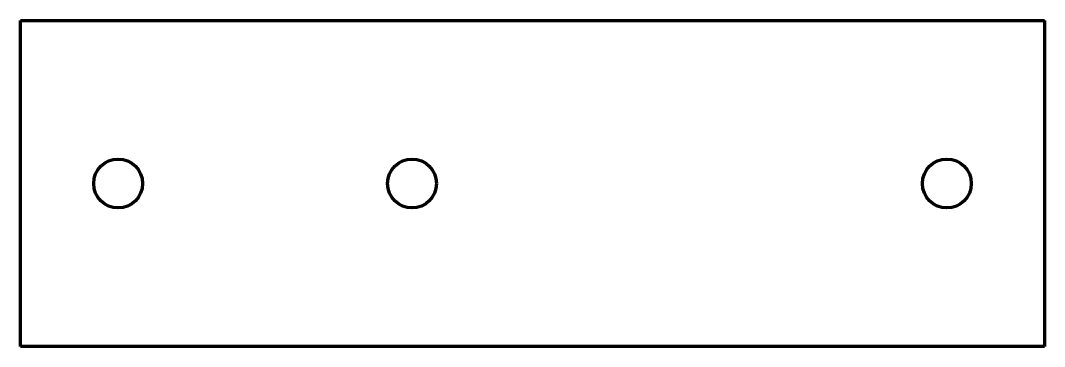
# Model space of a CAD drawing. Header units: millimetres. Extents: x 229.6 to 292.5, y -127.2 to -107.2.
import ezdxf

# ---------------------------------------------------------------- set-up
doc = ezdxf.new("R2010")
doc.units = ezdxf.units.MM
doc.layers.get('0').update_dxf_attribs({"color": 253, "lineweight": 70, "true_color": 0x8faf8f})

msp = doc.modelspace()

# ---------------------------------------------------------------- linework, layer by layer
for p, q in [((229.597, -107.24), (292.5, -107.24)), ((229.597, -127.24), (229.597, -107.24)), ((292.5, -107.24), (292.5, -127.24)), ((292.5, -127.24), (229.597, -127.24))]:
    msp.add_line(p, q)
for centre in [(235.597, -117.24), (253.65, -117.24), (286.5, -117.24)]:
    msp.add_circle(centre, 1.5)

doc.saveas('drawing.dxf')
